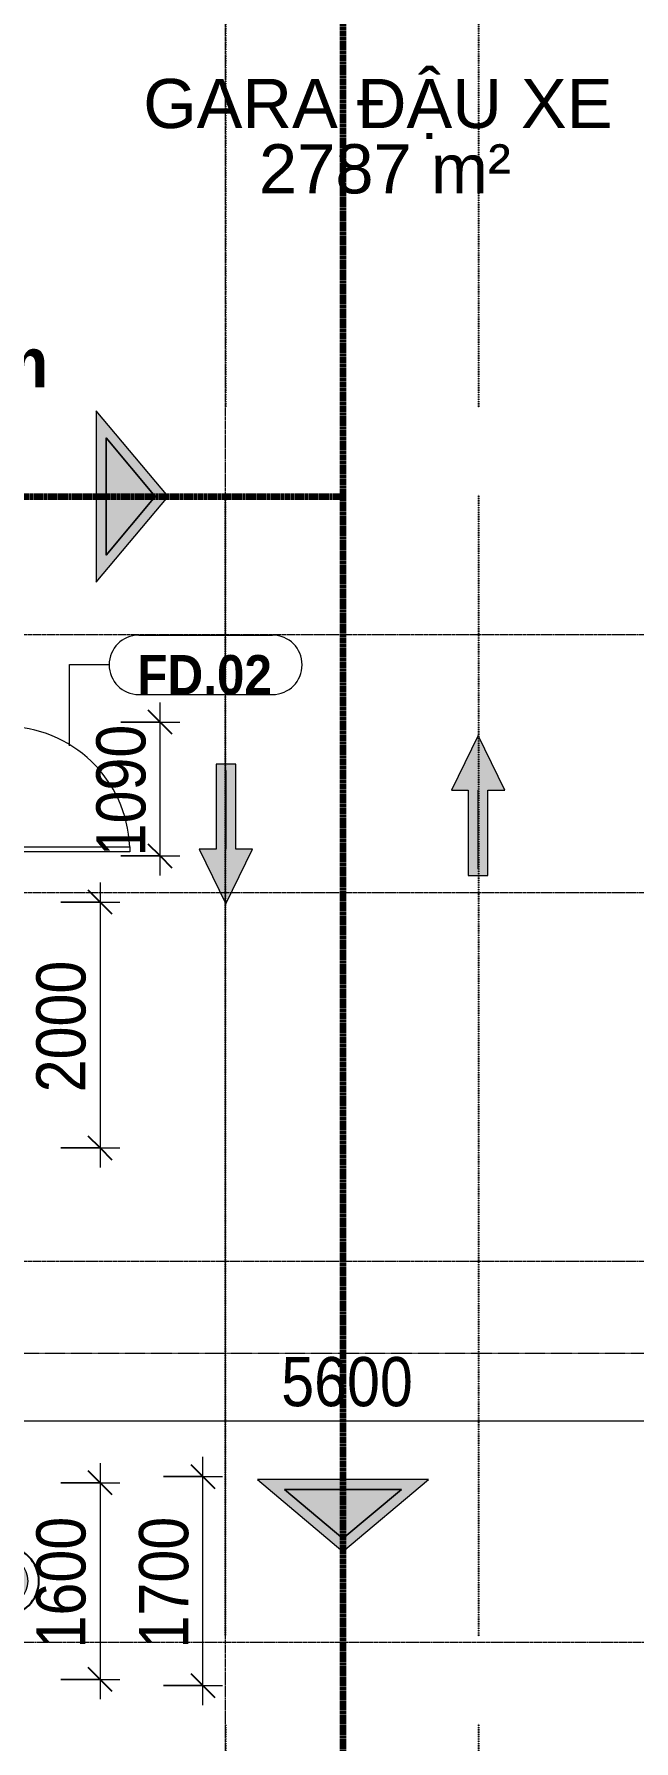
# Model space of a CAD drawing. Header units: millimetres. Extents: x 25998 to 252958, y -15958 to 83425.
# Drawn here: x 116694 to 121575, y 44537 to 58424 of the extents above; entities that cross this region are included whole.
import ezdxf

# ---------------------------------------------------------------- set-up
doc = ezdxf.new("R2010")
doc.units = ezdxf.units.MM
for name, pattern in [('1 NÉT CALL OUT', [6, 3, -3]), ('Dash 1_16_', [3.175, 1.5875, -1.5875]), ('Dash Dot 3_16_', [7.9375, 4.7625, -1.5875, 0, -1.5875]), ('Grid Line', [22.225, 12.7, -3.175, 3.175, -3.175])]:
    doc.linetypes.add(name, pattern=pattern)
for name, color, linetype, lineweight in [('A-ANNO-DIMS', 211, 'Continuous', 9), ('A-ANNO-DIMS-160', 211, 'Continuous', 9), ('A-ANNO-NOTE', 131, 'Continuous', 9), ('A-ANNO-NOTE-1', 131, 'Continuous', 25), ('A-AREA-IDEN', 2, 'Continuous', 9), ('A-DETL-1', 90, 'Dash 1_16_', 25), ('A-DETL-2', 90, '1 NÉT CALL OUT', 100), ('A-DETL-GENF-2', 1, 'Continuous', 9), ('A-DOOR-1', 1, 'Continuous', 9), ('A-DOOR-FRAM-1', 1, 'Continuous', 9), ('A-DOOR-IDEN', 31, 'Continuous', 9), ('G-ANNO-SYMB-1', 111, 'Dash Dot 3_16_', 18), ('G-ANNO-TEXT-2', 142, 'Continuous', 9), ('S-GRID-1', 1, 'Grid Line', 9)]:
    doc.layers.add(name, color=color, linetype=linetype, lineweight=lineweight)
doc.styles.add('Arial_3', font='arial_0.ttf', dxfattribs={"height": 400})
doc.styles.add('Arial_4', font='arial_0.ttf', dxfattribs={"width": 0.95, "height": 400})
doc.styles.add('Arial_B', font='arialbd_0.ttf', dxfattribs={"width": 0.9, "height": 320})
doc.styles.add('UTM Avo', font='UTM Avo.ttf', dxfattribs={"width": 0.9, "height": 400})
doc.dimstyles.new('1_Dim_chi_tiet_2_5', dxfattribs={"dimscale": 304.8, "dimtxt": 399.720379, "dimasz": 0.629921, "dimexe": 0.524934, "dimexo": 0.0625, "dimgap": 0.052493, "dimtad": 1, "dimdec": 0, "dimrnd": 5, "dimzin": 0, "dimdsep": 46, "dimtxsty": 'UTM Avo', "dimblk1": 'OBLIQUE', "dimblk2": 'OBLIQUE', "dimsah": 1, "dimcen": 0.09, "dimdle": 0.524934, "dimazin": 0, "dimtfac": 1, "dimtdec": 4, "dimtix": 1, "dimtmove": 0, "dimatfit": 3, "dimfxl": 1.049869, "dimfxlon": 1, "dimtvp": 1, "dimtolj": 1, "dimtzin": 0, "dimarcsym": 2})

# ---------------------------------------------------------------- blocks, each defined once
blk = doc.blocks.new('FD_02 - FD_03 - FD_02-KY THUAT-1000x2200mm-2441917-TKCS_MB TẦNG HẦM')
at = {"layer": 'A-DETL-GENF-2'}
for p, q in [((470, 50), (470, 1070)), ((470, 1070), (510, 1070)), ((510, 1070), (510, 50)), ((510, 50), (470, 50))]:
    blk.add_line(p, q, dxfattribs=at)
blk.add_arc((510, 50), 1020, 92.2475, 180, dxfattribs=at)
at = {"layer": 'A-DOOR-FRAM-1'}
for p, q in [((-510, 50), (-545, 50)), ((-545, 50), (-545, -50)), ((-510, 10), (-510, 50)), ((-500, 10), (-510, 10)), ((-500, -50), (-500, 10)), ((510, 10), (500, 10)), ((500, 10), (500, -50)), ((545, 50), (510, 50)), ((510, 50), (510, 10)), ((545, -50), (545, 50)), ((-545, -50), (-500, -50)), ((500, -50), (545, -50))]:
    blk.add_line(p, q, dxfattribs=at)
blk = doc.blocks.new('MUI TEN - Moc lat gach-622134-TKCS_MB TẦNG HẦM')
at = {"layer": 'A-ANNO-NOTE'}
blk.add_hatch(color=256, dxfattribs=at).paths.add_polyline_path([(-0.511, 2.7), (-1.367, 2.7), (-0.011, 5.48), (1.345, 2.7), (0.489, 2.7), (0.489, -1.628), (-0.511, -1.628)])
for p, q in [((-0.011, 5.48), (-1.367, 2.7)), ((1.345, 2.7), (-0.011, 5.48)), ((-1.367, 2.7), (-0.511, 2.7)), ((-0.511, 2.7), (-0.511, -1.628)), ((-0.011, -1.298), (-0.011, 2.7)), ((0.489, -1.628), (0.489, 2.7)), ((0.489, 2.7), (1.345, 2.7)), ((-0.511, -1.628), (0.489, -1.628))]:
    blk.add_line(p, q, dxfattribs=at)
blk = doc.blocks.new('DIMBLOCK7-TKCS_MB TẦNG HẦM')
at = {"layer": 'A-ANNO-DIMS-160'}
for p, q in [((118068, 44827), (118068, 46847)), ((117748, 46687), (118228, 46687)), ((118068, 46687), (117748, 46687)), ((117748, 44987), (118228, 44987)), ((118068, 44987), (117748, 44987))]:
    blk.add_line(p, q, dxfattribs=at)
at = {"layer": 'A-ANNO-DIMS-160', "lineweight": 25}
for p, q in [((118068, 46687), (117972, 46783)), ((118068, 46687), (118164, 46591)), ((118068, 44987), (117972, 45083)), ((118068, 44987), (118164, 44891))]:
    blk.add_line(p, q, dxfattribs=at)
at = {"layer": 'A-ANNO-DIMS-160', "color": 0, "insert": (117548, 45289), "char_height": 400, "width": 1314.64, "attachment_point": 1, "rotation": 90, "line_spacing_factor": 1.110334, "style": 'UTM Avo'}
blk.add_mtext('1700', dxfattribs=at)
blk = doc.blocks.new('_Oblique')
at = {"color": 0, "linetype": 'ByBlock', "lineweight": -2}
blk.add_line((-0.5, -0.5), (0.5, 0.5), dxfattribs=at)
blk = doc.blocks.new('DIMBLOCK12-TKCS_MB TẦNG HẦM')
at = {"layer": 'A-ANNO-DIMS-160', "lineweight": 25}
for p, q in [((117231, 46637), (117135, 46733)), ((117231, 46637), (117327, 46541)), ((117231, 45037), (117135, 45133)), ((117231, 45037), (117327, 44941))]:
    blk.add_line(p, q, dxfattribs=at)
at = {"layer": 'A-ANNO-DIMS-160'}
for p, q in [((117231, 46797), (117231, 44877)), ((116911, 46637), (117391, 46637)), ((117231, 46637), (116911, 46637)), ((116911, 45037), (117391, 45037)), ((117231, 45037), (116911, 45037))]:
    blk.add_line(p, q, dxfattribs=at)
at = {"layer": 'A-ANNO-DIMS-160', "color": 0, "insert": (116712, 45289), "char_height": 400, "width": 1314.64, "attachment_point": 1, "rotation": 90, "line_spacing_factor": 1.110334, "style": 'UTM Avo'}
blk.add_mtext('1600', dxfattribs=at)
blk = doc.blocks.new('DIMBLOCK17-TKCS_MB TẦNG HẦM')
at = {"layer": 'A-ANNO-DIMS-160'}
for p, q in [((116453, 47460), (116453, 46980)), ((116453, 47140), (116453, 47460)), ((122053, 47460), (122053, 46980)), ((122053, 47140), (122053, 47460)), ((116293, 47140), (122213, 47140))]:
    blk.add_line(p, q, dxfattribs=at)
at = {"layer": 'A-ANNO-DIMS-160', "lineweight": 25}
for p, q in [((116453, 47140), (116549, 47236)), ((122053, 47140), (122149, 47236)), ((116453, 47140), (116357, 47044)), ((122053, 47140), (121957, 47044))]:
    blk.add_line(p, q, dxfattribs=at)
at = {"layer": 'A-ANNO-DIMS-160', "color": 0, "insert": (118705, 47660), "char_height": 400, "width": 1314.64, "attachment_point": 1, "line_spacing_factor": 1.110334, "style": 'UTM Avo'}
blk.add_mtext('5600', dxfattribs=at)
blk = doc.blocks.new('HDNDCT_GHI CHÚ CỬA CHỐNG CHÁY EI60 - HDNDCT_GHI CHÚ CỬA CHỐNG CHÁY EI60-1614697-TKCS_MB TẦNG HẦM')
at = {"layer": 'A-ANNO-NOTE'}
h = blk.add_hatch(color=256, dxfattribs=at)
edge = h.paths.add_edge_path()
edge.add_arc((0, 0), 1.2, 0, 180)
edge.add_arc((0, 0), 1.2, 180, 360)
for radius, start, end in [(1.75, 360, 180), (1.2, 360, 180), (1.2, 180, 360)]:
    blk.add_arc((0, 0), radius, start, end, dxfattribs=at)
at = {"layer": 'A-ANNO-NOTE-1'}
for start, end in [(360, 180), (180, 360)]:
    blk.add_arc((0, 0), 1.75, start, end, dxfattribs=at)
blk = doc.blocks.new('DIMBLOCK109-TKCS_MB TẦNG HẦM')
at = {"layer": 'A-ANNO-DIMS-160', "lineweight": 25}
for p, q in [((117719, 52827), (117623, 52923)), ((117719, 52827), (117815, 52731)), ((117719, 51737), (117623, 51833)), ((117719, 51737), (117815, 51641))]:
    blk.add_line(p, q, dxfattribs=at)
at = {"layer": 'A-ANNO-DIMS-160'}
for p, q in [((117719, 51577), (117719, 52987)), ((117399, 52827), (117879, 52827)), ((117719, 52827), (117399, 52827)), ((117399, 51737), (117879, 51737)), ((117719, 51737), (117399, 51737))]:
    blk.add_line(p, q, dxfattribs=at)
at = {"layer": 'A-ANNO-DIMS-160', "color": 0, "insert": (117200, 51734), "char_height": 400, "width": 1314.64, "attachment_point": 1, "rotation": 90, "line_spacing_factor": 1.110334, "style": 'UTM Avo'}
blk.add_mtext('1090', dxfattribs=at)
blk = doc.blocks.new('HDNDCT_MŨI TÊN THOÁT HIỂM - HDNDCT_MŨI TÊN THOÁT HIỂM-2437747-TKCS_MB TẦNG HẦM')
at = {"layer": 'A-ANNO-NOTE'}
h = blk.add_hatch(color=256, dxfattribs=at)
h.paths.add_polyline_path([(-3.153, 0), (0.5, 4.353), (0.5, -4.353)])
h.paths.add_polyline_path([(-2.5, 0), (0, -2.979), (0, 2.979)])
blk.add_hatch(color=256, dxfattribs=at).paths.add_polyline_path([(0, -2.979), (-2.5, 0), (0, 2.979)])
for p, q in [((0.5, 4.353), (-3.153, 0)), ((0.5, -4.353), (0.5, 4.353)), ((-2.5, 0), (0, 2.979)), ((0, 2.979), (-2.5, 0)), ((0, 2.979), (0, -2.979)), ((0, -2.979), (0, 2.979)), ((-3.153, 0), (0.5, -4.353)), ((0, -2.979), (-2.5, 0)), ((-2.5, 0), (0, -2.979))]:
    blk.add_line(p, q, dxfattribs=at)
blk = doc.blocks.new('DIMBLOCK155-TKCS_MB TẦNG HẦM')
at = {"layer": 'A-ANNO-DIMS-160'}
for p, q in [((117231, 51522), (117231, 49202)), ((116911, 51362), (117391, 51362)), ((117231, 51362), (116911, 51362)), ((116911, 49362), (117391, 49362)), ((117231, 49362), (116911, 49362))]:
    blk.add_line(p, q, dxfattribs=at)
at = {"layer": 'A-ANNO-DIMS-160', "lineweight": 25}
for p, q in [((117231, 51362), (117135, 51458)), ((117231, 51362), (117327, 51266)), ((117231, 49362), (117135, 49458)), ((117231, 49362), (117327, 49266))]:
    blk.add_line(p, q, dxfattribs=at)
at = {"layer": 'A-ANNO-DIMS-160', "color": 0, "insert": (116712, 49814), "char_height": 400, "width": 1314.64, "attachment_point": 1, "rotation": 90, "line_spacing_factor": 1.110334, "style": 'UTM Avo'}
blk.add_mtext('2000', dxfattribs=at)
blk = doc.blocks.new('STN_Door Tag - STN_Door Tag-1788670-TKCS_MB TẦNG HẦM')
at = {"layer": 'A-DOOR-IDEN'}
for p, q in [((-3.37, 1.495), (3.431, 1.495)), ((-3.37, -1.524), (3.431, -1.524))]:
    blk.add_line(p, q, dxfattribs=at)
for centre, start, end in [((-3.37, -0.015), 90, 270), ((3.431, -0.015), 270, 90)]:
    blk.add_arc(centre, 1.509, start, end, dxfattribs=at)

msp = doc.modelspace()

# ---------------------------------------------------------------- linework, layer by layer
at = {"layer": 'A-DETL-1'}
for p, q in [((118252.6, 64676.8), (118252.6, 55387.7)), ((120309.1, 64676.8), (120309.1, 55385.4)), ((118252.6, 45387.7), (118252.6, 54661.9)), ((120309.1, 54676.8), (120309.1, 45387.7)), ((118252.6, 44676.8), (118252.6, 40033.4)), ((120309.1, 44676.8), (120309.1, 40032.3))]:
    msp.add_line(p, q, dxfattribs=at)
at = {"layer": 'A-DETL-2'}
for p, q in [((119207.6, 72716.9), (119207.6, 54661.9)), ((115352.5, 54661.9), (119207.6, 54661.9)), ((119207.6, 54661.9), (119207.6, 38131.9))]:
    msp.add_line(p, q, dxfattribs=at)
at = {"layer": 'A-DOOR-IDEN'}
for p, q in [((116982.4, 53294.3), (117304.1, 53294.3)), ((116982.4, 52633.9), (116982.4, 53294.3))]:
    msp.add_line(p, q, dxfattribs=at)
at = {"layer": 'G-ANNO-SYMB-1'}
msp.add_line((26379.4, 47691.5), (134566.1, 47691.5), dxfattribs=at)
at = {"layer": 'S-GRID-1'}
for p, q in [((118252.6, 16318.9), (118252.6, 77184.9)), ((128880.9, 53536.9), (31838.8, 53536.9)), ((128880.9, 51436.9), (31838.8, 51436.9)), ((128880.9, 48436.9), (31838.8, 48436.9)), ((126848.9, 45336.9), (33870.8, 45336.9))]:
    msp.add_line(p, q, dxfattribs=at)

# ---------------------------------------------------------------- block references
at = {"layer": 'A-ANNO-NOTE', "xscale": 160, "yscale": 160, "zscale": 160}
for name, p, rotation in [('HDNDCT_MŨI TÊN THOÁT HIỂM - HDNDCT_MŨI TÊN THOÁT HIỂM-2437747-TKCS_MB TẦNG HẦM', (117280, 54661.9), 180), ('MUI TEN - Moc lat gach-622134-TKCS_MB TẦNG HẦM', (118252.6, 52224.8), 180), ('HDNDCT_MŨI TÊN THOÁT HIỂM - HDNDCT_MŨI TÊN THOÁT HIỂM-2437747-TKCS_MB TẦNG HẦM', (119207.6, 46583.2), 90.00000000000027)]:
    msp.add_blockref(name, p, dxfattribs=dict(at, rotation=rotation))
for name, p in [('MUI TEN - Moc lat gach-622134-TKCS_MB TẦNG HẦM', (120309.1, 51839.7)), ('HDNDCT_GHI CHÚ CỬA CHỐNG CHÁY EI60 - HDNDCT_GHI CHÚ CỬA CHỐNG CHÁY EI60-1614697-TKCS_MB TẦNG HẦM', (116452.6, 45837.1))]:
    msp.add_blockref(name, p, dxfattribs=at)
at = {"layer": 'A-DOOR-1', "rotation": 270}
msp.add_blockref('FD_02 - FD_03 - FD_02-KY THUAT-1000x2200mm-2441917-TKCS_MB TẦNG HẦM', (116402.6, 52282), dxfattribs=at)
at = {"layer": 'A-DOOR-IDEN', "xscale": 159.9999999999999, "yscale": 159.9999999999999, "zscale": 159.9999999999999}
msp.add_blockref('STN_Door Tag - STN_Door Tag-1788670-TKCS_MB TẦNG HẦM', (118084.8, 53294.9), dxfattribs=at)

# ---------------------------------------------------------------- texts
at = {"layer": 'A-AREA-IDEN', "char_height": 400, "line_spacing_factor": 0.936439, "style": 'Arial_3'}
for s, insert, width, attachment_point in [('\\pt8,16,24,32,40,48,56,64,72,80,88,96,104,112,120,128,136,144,152,160,168,176,184,192,200,208,216,224,232,240,248,256;GARA ĐẬU XE', (119491.5, 57571.6), 3820.8, 8), ('\\pt8,16,24,32,40,48,56,64,72,80,88,96,104,112,120,128,136,144,152,160,168,176,184,192,200,208,216,224,232,240,248,256;2787 m²', (119548.7, 57325.8), 2064, 5)]:
    msp.add_mtext(s, dxfattribs=dict(at, insert=insert, width=width, attachment_point=attachment_point))
at = {"layer": 'A-DOOR-IDEN', "insert": (118081.5, 53209.6), "char_height": 320, "width": 1124.64, "attachment_point": 5, "line_spacing_factor": 0.936439, "style": 'Arial_B'}
msp.add_mtext('\\pt7.2,14.4,21.6,28.8,36,43.2,50.4,57.6,64.8,72,79.2,86.4,93.6,100.8,108,115.2,122.4,129.6,136.8,144,151.2,158.4,165.6,172.8,180,187.2,194.4,201.6,208.8,216,223.2,230.4;FD.02', dxfattribs=at)
at = {"layer": 'G-ANNO-TEXT-2', "insert": (116279.1, 55748.8), "char_height": 400, "width": 1206.88, "attachment_point": 5, "line_spacing_factor": 0.936439, "style": 'Arial_4'}
msp.add_mtext('\\pt1824,3648,5472,7296,9120,10944,12768,14592,16416,18240,20064,21888,23712,25536,27360,29184,31008,32832,34656,36480,38304,40128,41952,43776,45600,47424,49248,51072,52896,54720,56544,58368;{\\fArial|b1|i0|c0|p34;18m}', dxfattribs=at)

# ---------------------------------------------------------------- dimensions: what is measured, and where the dimension line sits
at = {"layer": 'A-ANNO-DIMS'}
for base, p1, p2, override, picture, middle in [((117719.2, 52827), (117399.2, 51737), (117399.2, 52827), {"dimpost": '<>', "dimfxl": 1090}, 'DIMBLOCK109-TKCS_MB TẦNG HẦM', (117496.2, 52282)), ((117231.2, 49361.9), (116911.2, 51361.9), (116911.2, 49361.9), {"dimpost": '<>', "dimfxl": 2000}, 'DIMBLOCK155-TKCS_MB TẦNG HẦM', (117008.2, 50361.9)), ((118067.6, 46687.1), (117747.6, 44987.1), (117747.6, 46687.1), {"dimpost": '<>', "dimfxl": 1700}, 'DIMBLOCK7-TKCS_MB TẦNG HẦM', (117844.6, 45837.1)), ((117231.2, 45037.1), (116911.2, 46637.1), (116911.2, 45037.1), {"dimpost": '<>', "dimfxl": 1600}, 'DIMBLOCK12-TKCS_MB TẦNG HẦM', (117008.2, 45837.1))]:
    dim = msp.add_linear_dim(base=base, p1=p1, p2=p2, angle=90, dimstyle='1_Dim_chi_tiet_2_5', override=override, dxfattribs=at)
    dim.commit()
    dim.dimension.update_dxf_attribs({"geometry": picture, "text_midpoint": middle})
dim = msp.add_linear_dim(base=(122052.6, 47140.2), p1=(116452.6, 47460.2), p2=(122052.6, 47460.2), dimstyle='1_Dim_chi_tiet_2_5', override={"dimpost": '<>', "dimfxl": 5600}, dxfattribs=at)
dim.commit()
dim.dimension.update_dxf_attribs({"geometry": 'DIMBLOCK17-TKCS_MB TẦNG HẦM', "text_midpoint": (119252.6, 47363.2)})

doc.saveas('drawing.dxf')
